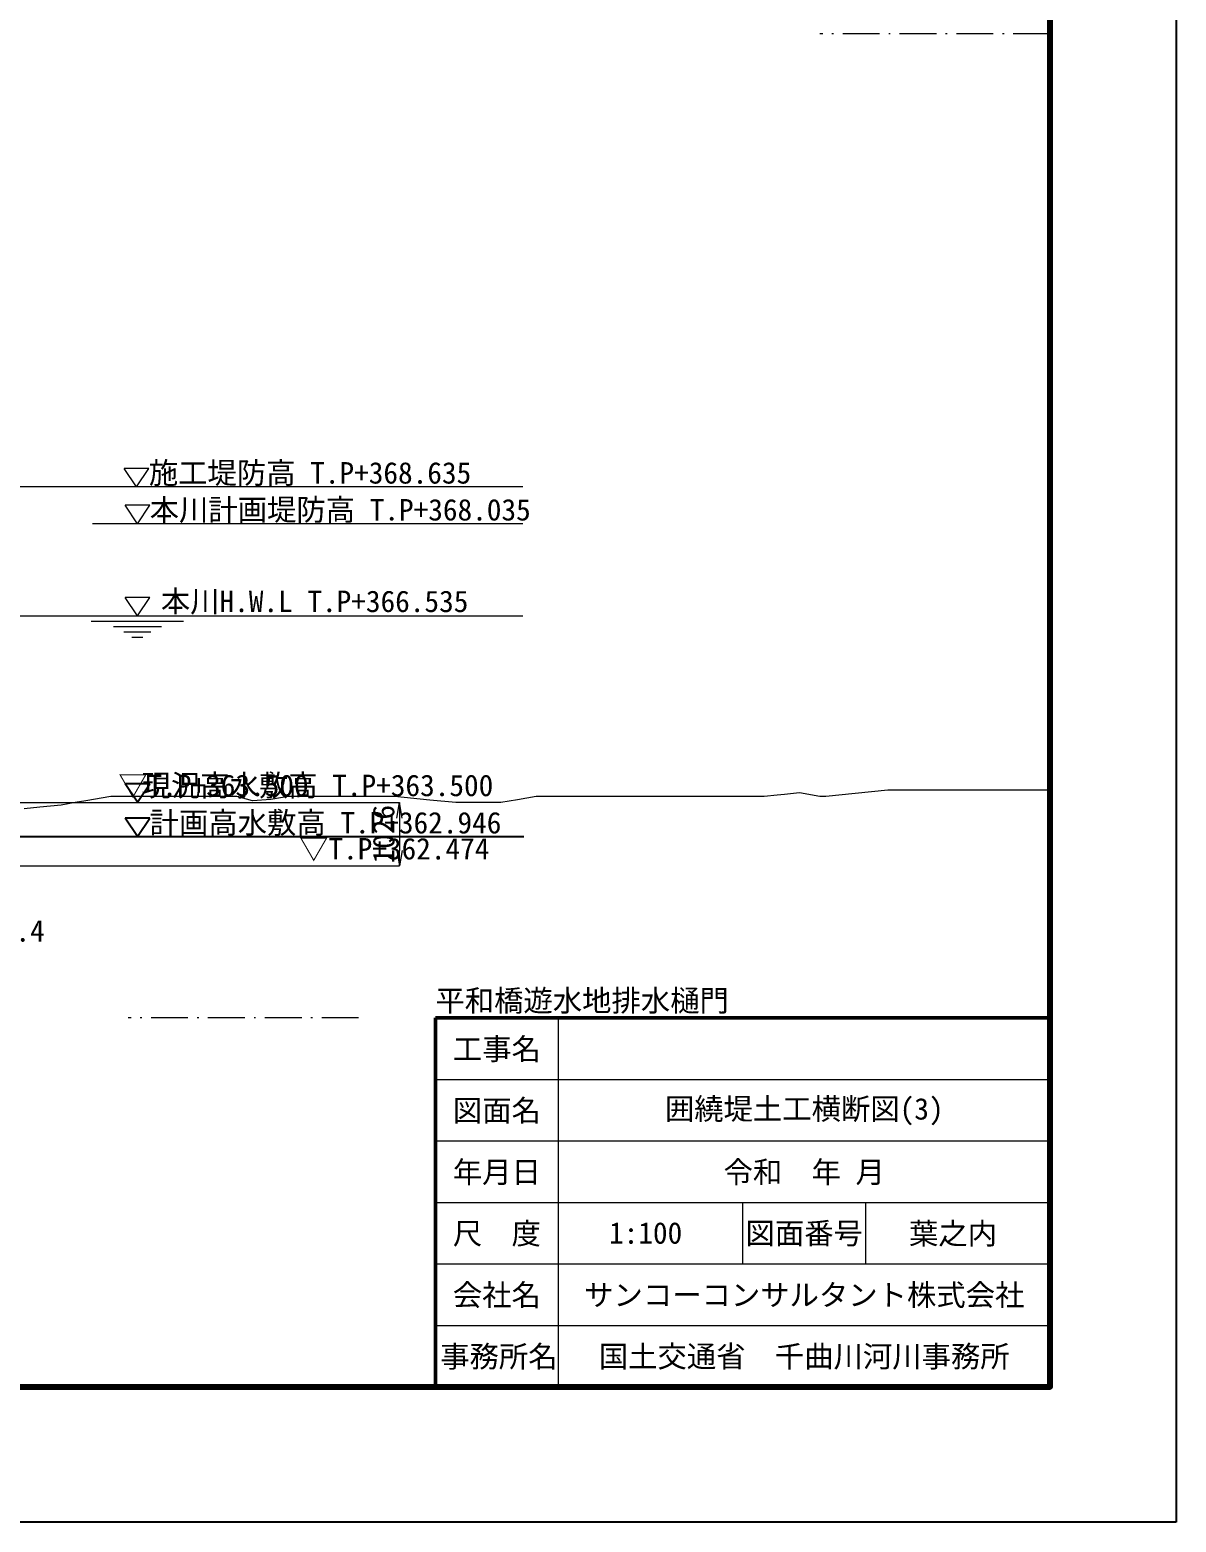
# Model space of a CAD drawing. Header units: millimetres. Extents: x -23295 to 84900, y -241468 to 58400.
# Drawn here: x 66253 to 84900, y -161312 to -137046 of the extents above; entities that cross this region are included whole.
import ezdxf
from ezdxf.enums import TextEntityAlignment as Align

# ---------------------------------------------------------------- set-up
doc = ezdxf.new("R2010")
doc.units = ezdxf.units.MM
doc.header["$LTSCALE"] = 100
doc.header["$PDSIZE"] = 300
doc.linetypes.add('SXF_一点短鎖線', pattern=[9.25, 6, -1.5, 0.25, -1.5])
doc.layers.get('Defpoints').update_dxf_attribs({"color": 191})
for name, color, linetype, lineweight in [('D-BGD', 7, 'Continuous', 13), ('D-BMK', 2, 'SXF_一点短鎖線', 13), ('D-STR-DIM', 7, 'Continuous', 13), ('D-STR-HTXT', 7, 'Continuous', 13), ('D-STR-TXT', 7, 'Continuous', 13), ('D-TTL', 2, 'Continuous', 140), ('D-TTL-FRAM', 2, 'Continuous', 50), ('D-TTL-LINE', 7, 'Continuous', 13), ('D-TTL-TXT', 7, 'Continuous', 13), ('埋A', 6, 'Continuous', 13)]:
    doc.layers.add(name, color=color, linetype=linetype, lineweight=lineweight)
doc.styles.add('MS ゴシック', font='MS Gothic.ttf')
doc.styles.add('ＭＳ ゴシック', font='MS Gothic.ttf')
doc.dimstyles.new('DIM-100-F', dxfattribs={"dimscale": 100, "dimtxt": 3.5, "dimasz": 2.5, "dimexe": 0, "dimexo": 2, "dimgap": 0.8, "dimtad": 1, "dimdec": 0, "dimzin": 0, "dimdsep": 46, "dimtxsty": 'MS ゴシック', "dimblk": 'OPEN', "dimcen": 0.1, "dimclrd": 256, "dimclre": 256, "dimclrt": 256, "dimaunit": 1, "dimadec": 4, "dimazin": 0, "dimtfac": 1, "dimtdec": 0, "dimtmove": 2, "dimatfit": 3, "dimldrblk": 'OPEN', "dimfxl": 1, "dimtolj": 1, "dimtzin": 0, "dimlwd": -1, "dimlwe": -1, "dimarcsym": 0})

# ---------------------------------------------------------------- blocks, each defined once
blk = doc.blocks.new('_Open')
at = {"color": 0, "linetype": 'ByBlock', "lineweight": -2}
for p, q in [((-1, 0.167), (0, 0)), ((-1, -0.167), (0, 0)), ((0, 0), (-1, 0))]:
    blk.add_line(p, q, dxfattribs=at)
blk = doc.blocks.new('*D172')
at = {"layer": 'D-STR-DIM', "transparency": 16777216}
for p, q in [((63959, -149612), (72265, -149612)), ((72265, -149862), (72265, -150388)), ((64234, -150638), (72265, -150638))]:
    blk.add_line(p, q, dxfattribs=at)
at = {"layer": 'Defpoints', "color": 0, "transparency": 16777216}
for p in [(63759, -149612), (64034, -150638), (72265, -150638)]:
    blk.add_point(p, dxfattribs=at)
at = {"layer": 'D-STR-DIM', "transparency": 16777216, "xscale": 250, "yscale": 250, "zscale": 250}
for p, rotation in [((72265, -149612), 90), ((72265, -150638), 270)]:
    blk.add_blockref('_Open', p, dxfattribs=dict(at, rotation=rotation))
at = {"layer": 'D-STR-DIM', "transparency": 16777216, "insert": (72010, -150125), "char_height": 350, "attachment_point": 5, "rotation": 90, "style": 'MS ゴシック'}
blk.add_mtext('\\A1;1026', dxfattribs=at)

msp = doc.modelspace()

# ---------------------------------------------------------------- linework, layer by layer
at = {"layer": 'D-BGD', "linetype": 'Continuous', "lineweight": 13}
msp.add_lwpolyline([(82850, -149411.9), (82563.5, -149411.9), (82213.7, -149411.9), (81986.8, -149411.9), (81680.1, -149411.9), (81410.1, -149411.9), (81210.4, -149411.9), (80833.4, -149411.9), (80323.7, -149411.9), (80256.7, -149411.9), (80207.1, -149411.9), (79679.9, -149464.4), (79203.8, -149511.9), (79139.9, -149511.9), (79103.2, -149511.9), (78773.7, -149454.7), (78526.5, -149479.4), (78407.5, -149491.2), (78200.5, -149511.9), (77949.8, -149511.9), (77610.9, -149511.9), (77373.1, -149511.9), (77197.1, -149511.9), (76796.4, -149511.9), (76254.5, -149511.9), (76219.6, -149511.9), (76193.8, -149511.9), (75642.9, -149511.9), (75190.5, -149511.9), (75066.2, -149511.9), (74898.1, -149511.9), (74489.5, -149511.9), (74187.2, -149564.3), (73912.8, -149611.9), (73541.8, -149611.9), (73336.1, -149611.9), (73183.9, -149611.9), (72759.3, -149569.5), (72185.4, -149512.3), (72182.6, -149511.9), (72180.6, -149511.9), (71605.9, -149511.9), (71177.3, -149511.9), (71029.2, -149511.9), (70829, -149511.9), (70452.5, -149511.9), (70174, -149560.1), (69875.8, -149582.1), (69618.4, -149511.9), (69299, -149511.9), (69170.6, -149511.9), (68722.3, -149511.9), (68167.3, -149511.9), (68145.6, -149511.9), (68116.2, -149511.9), (67568.9, -149511.9), (67164, -149582.1), (66992.2, -149611.9), (66759.8, -149652.1), (66415.4, -149686.5), (66160.7, -149711.9)], dxfattribs=at)
at = {"layer": 'D-BMK', "linetype": 'SXF_一点短鎖線'}
for p, q in [((82850, -137111.9), (79103.3, -137111.9)), ((71600, -153112), (67853.3, -153112))]:
    msp.add_line(p, q, dxfattribs=at)
at = {"layer": 'D-STR-HTXT', "linetype": 'Continuous'}
for p, q in [((68189.1, -144176.9), (67789.1, -144176.9)), ((67989.1, -144476.9), (67789.1, -144176.9)), ((67989.1, -144476.9), (68189.1, -144176.9)), ((74273.3, -144476.9), (52224.8, -144476.7)), ((68202.3, -144776.9), (67802.3, -144776.9)), ((68002.3, -145076.9), (67802.3, -144776.9)), ((68002.3, -145076.9), (68202.3, -144776.9)), ((74273.3, -145076.9), (67273.3, -145076.8))]:
    msp.add_line(p, q, dxfattribs=at)
at = {"layer": 'D-STR-HTXT'}
for p, q in [((68202.3, -146276.9), (67802.3, -146276.9)), ((68002.3, -146576.9), (67802.3, -146276.9)), ((68002.3, -146576.9), (68202.3, -146276.9)), ((54281.3, -146576.7), (74273.3, -146576.9)), ((68752.3, -146664.9), (67252.3, -146664.9)), ((68392.3, -146752.9), (67612.3, -146752.9)), ((68222.3, -146840.9), (67782.3, -146840.9)), ((68090.3, -146928.9), (67914.3, -146928.9))]:
    msp.add_line(p, q, dxfattribs=at)
at = {"layer": 'D-TTL'}
msp.add_lwpolyline([(2850, -104111.9), (2850, -159111.9), (82850, -159111.9), (82850, -104111.9)], close=True, dxfattribs=at)
at = {"layer": 'D-TTL-FRAM'}
for p, q in [((72850, -159111.9), (72850, -153111.9)), ((72850, -153111.9), (82850, -153111.9))]:
    msp.add_line(p, q, dxfattribs=at)
at = {"layer": 'D-TTL-LINE'}
for p, q in [((74850, -159111.9), (74850, -153111.9)), ((72850, -154111.9), (82850, -154111.9)), ((72850, -155111.9), (82850, -155111.9)), ((72850, -156111.9), (82850, -156111.9)), ((77850, -157111.9), (77850, -156111.9)), ((79850, -157111.9), (79850, -156111.9)), ((72850, -157111.9), (82850, -157111.9)), ((72850, -158111.9), (82850, -158111.9))]:
    msp.add_line(p, q, dxfattribs=at)
at = {"layer": 'Defpoints', "linetype": 'Continuous'}
for p, q in [((68202.2, -149306.8), (67802.2, -149306.8)), ((68002.2, -149606.8), (67802.2, -149306.8)), ((68002.2, -149606.8), (68202.2, -149306.8)), ((68202.2, -149864.9), (67802.2, -149864.9)), ((68002.2, -150164.9), (67802.2, -149864.9)), ((68002.2, -150164.9), (68202.2, -149864.9)), ((74286.4, -150165.9), (62689.4, -150165.8))]:
    msp.add_line(p, q, dxfattribs=at)
at = {"layer": 'Defpoints', "color": 1}
msp.add_lwpolyline([(84900, -161311.9), (800, -161311.9), (800, -101911.9), (84900, -101911.9)], close=True, dxfattribs=at)

# ---------------------------------------------------------------- texts
at = {"layer": 'D-STR-TXT', "ltscale": 0.01, "style": 'ＭＳ ゴシック'}
for s, p in [('施工堤防高 T.P+368.635', (68188.5, -144424.3)), ('本川計画堤防高 T.P+368.035', (68201.7, -145024.3)), ('本川H.W.L T.P+366.535', (68383.8, -146513.4))]:
    msp.add_text(s, height=350, dxfattribs=at).set_placement(p)
msp.add_text('▽T.P+363.500', height=350, dxfattribs=at).set_placement((69238.9, -149611.9), align=Align.BOTTOM_CENTER)
at = {"layer": 'D-TTL-TXT', "style": 'MS ゴシック'}
msp.add_text('平和橋遊水地排水樋門', height=350, dxfattribs=at).set_placement((72850, -153111.9), align=Align.BOTTOM_LEFT)
for s, p in [('工事名', (73850, -153611.9)), ('図面名', (73850, -154611.9)), ('囲繞堤土工横断図(3)', (78850, -154611.9)), ('年月日', (73850, -155611.9)), ('令和  年 月', (78850, -155611.9)), ('尺\u3000度', (73850, -156611.9)), ('1:100', (76269.8, -156611.9)), ('図面番号', (78850, -156611.9)), ('葉之内', (81269.8, -156611.9)), ('会社名', (73850, -157611.9)), ('サンコーコンサルタント株式会社', (78850, -157611.9)), ('事務所名', (73882.1, -158611.9)), ('国土交通省\u3000千曲川河川事務所', (78850, -158611.9))]:
    msp.add_text(s, height=350, dxfattribs=at).set_placement(p, align=Align.MIDDLE)
at = {"layer": 'Defpoints', "style": 'ＭＳ ゴシック'}
for s, p in [('現況高水敷高 T.P+363.500', (70930.6, -149611.8)), ('▽T.P+362.474', (72180.3, -150641.1))]:
    msp.add_text(s, height=350, dxfattribs=at).set_placement(p, align=Align.BOTTOM_CENTER)
at = {"layer": 'Defpoints', "ltscale": 0.01, "style": 'ＭＳ ゴシック'}
msp.add_text('計画高水敷高 T.P+362.946', height=350, dxfattribs=at).set_placement((68201.6, -150113.3))
at = {"layer": '埋A', "style": 'ＭＳ ゴシック'}
msp.add_text('3.4', height=350, dxfattribs=at).set_placement((65780.1, -151696.5), align=Align.MIDDLE_LEFT)

# ---------------------------------------------------------------- dimensions: what is measured, and where the dimension line sits
at = {"layer": 'D-STR-DIM'}
dim = msp.add_linear_dim(base=(72265.1, -150637.9), p1=(63759, -149611.9), p2=(64033.6, -150637.9), angle=90, dimstyle='DIM-100-F', dxfattribs=at)
dim.commit()
dim.dimension.update_dxf_attribs({"geometry": '*D172', "text_midpoint": (72010.1, -150124.9)})

doc.saveas('drawing.dxf')
